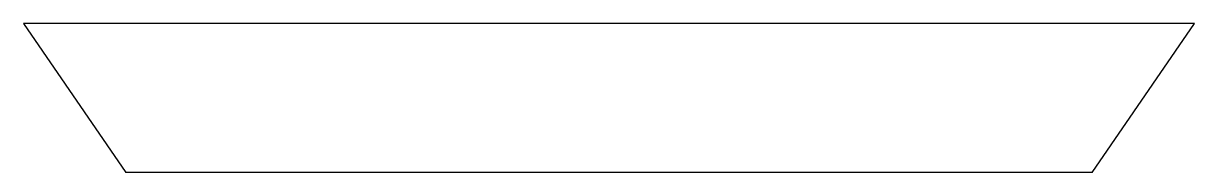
# Model space of a CAD drawing. Header units: millimetres. Extents: x 82 to 709, y 50 to 130.
import ezdxf

# ---------------------------------------------------------------- set-up
doc = ezdxf.new("R2010")
doc.units = ezdxf.units.MM

msp = doc.modelspace()

# ---------------------------------------------------------------- linework, layer by layer
at = {"extrusion": (-0.707107, -0.484498, -0.515036)}
msp.add_line((81.98, 129.57, 230.56), (136.8, 49.57, 230.55), dxfattribs=at)
at = {"extrusion": (-8.5069e-21, -0.000138928, 1)}
for p, q in [((709.29, 129.57, 230.56), (81.98, 129.57, 230.56)), ((81.98, 129.57, 230.56), (136.8, 49.57, 230.55)), ((654.47, 49.57, 230.55), (709.29, 129.57, 230.56)), ((654.47, 49.57, 230.55), (136.8, 49.57, 230.55))]:
    msp.add_line(p, q, dxfattribs=at)
at = {"extrusion": (6.09068e-17, 0.994684, -0.102977)}
msp.add_line((709.29, 129.57, 230.56), (81.98, 129.57, 230.56), dxfattribs=at)
at = {"extrusion": (0.707107, -0.484498, -0.515036)}
msp.add_line((654.47, 49.57, 230.55), (709.29, 129.57, 230.56), dxfattribs=at)
at = {"extrusion": (-5.86829e-17, -0.958365, -0.285545)}
msp.add_line((654.47, 49.57, 230.55), (136.8, 49.57, 230.55), dxfattribs=at)

doc.saveas('drawing.dxf')
